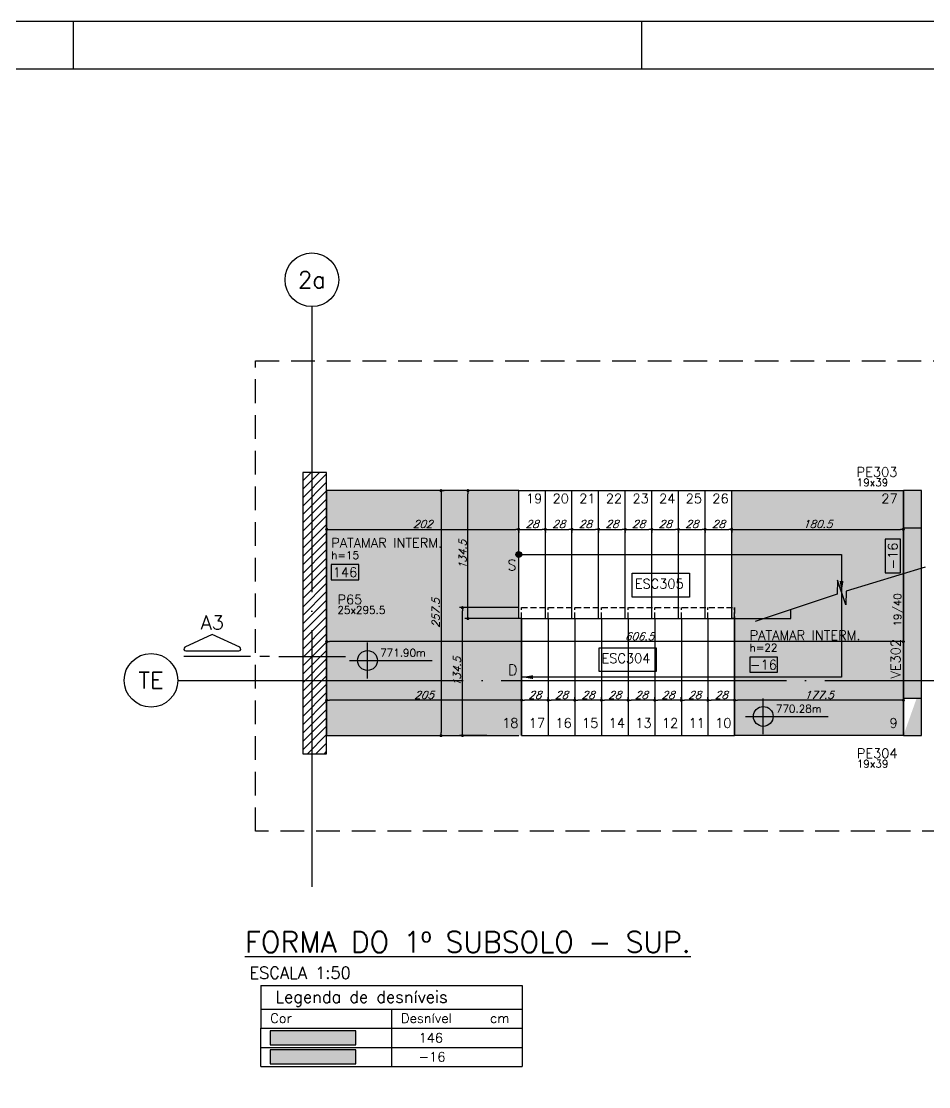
# Model space of a CAD drawing. Header units: millimetres. Extents: x 7530 to 14400, y -7174 to -2969.
# Drawn here: x 9123 to 10077, y -4088 to -2969 of the extents above; entities that cross this region are included whole.
import ezdxf
from ezdxf.enums import TextEntityAlignment as Align

# ---------------------------------------------------------------- set-up
doc = ezdxf.new("R2010")
doc.units = ezdxf.units.MM
doc.header["$LTSCALE"] = 50
doc.header["$PDMODE"] = 3
doc.linetypes.add('DASHED', pattern=[0.75, 0.5, -0.25])
doc.linetypes.add('EIXO', pattern=[6.8, 6, -0.4, 0, -0.4])
for name, color, linetype in [('AR-TEXTO_REGUA 120_1-200', 4, 'Continuous'), ('F-AUX', 2, 'Continuous'), ('F-AUX-RED', 1, 'Continuous'), ('F-CORTE-INDICAÇÃO', 4, 'Continuous'), ('F-COTAS', 106, 'Continuous'), ('F-DESNIVEL-1', 254, 'Continuous'), ('F-EIXO', 12, 'EIXO'), ('F-ESC NUM', 2, 'Continuous'), ('F-ESC-PROJ', 1, 'Continuous'), ('F-ESCADAS', 2, 'Continuous'), ('F-LAJES', 3, 'Continuous'), ('F-LAJES-DIM', 2, 'Continuous'), ('F-LAJES-NOME', 4, 'Continuous'), ('F-LEADER', 1, 'Continuous'), ('F-MARGEM', 1, 'Continuous'), ('F-NÍVEL-PLANTA', 2, 'Continuous'), ('F-PILARES-DIM', 172, 'Continuous'), ('F-PILARES-HACH', 174, 'Continuous'), ('F-PILARES-N', 170, 'Continuous'), ('F-PILARES-NOME', 170, 'Continuous'), ('F-PILARES-S', 170, 'Continuous'), ('F-TABELA-NÍVEIS', 1, 'Continuous'), ('F-TEXTO', 6, 'Continuous'), ('F-TEXTO ESCADA', 2, 'Continuous'), ('F-TEXTO-YELLOW', 2, 'Continuous'), ('F-VIGAS', 3, 'Continuous'), ('F-VIGAS-DIM', 2, 'Continuous'), ('F-VIGAS-NOME', 4, 'Continuous')]:
    doc.layers.add(name, color=color, linetype=linetype)
doc.layers.add('F-DESNIVEL-2', color=7, linetype='Continuous', true_color=0xffd1e8)
doc.styles.add('5385-ARQ-PB-BAS-PLA-TER-TORRE-A-106-TXT$0$R60-75', font='romans.shx', dxfattribs={"height": 0.1125})
doc.styles.add('CP-TEXT-INCL', font='romans.shx', dxfattribs={"oblique": 20})
doc.styles.add('MCP', font='romans.shx')
doc.styles.add('REGUA-120-esc1_200', font='simplex.shx', dxfattribs={"height": 0.6})
doc.styles.add('ROMANS', font='romans.shx')
doc.dimstyles.new('CP-COTAS-50', dxfattribs={"dimscale": 0.64, "dimtxt": 12.5, "dimasz": 5, "dimexe": 5, "dimexo": 5, "dimgap": 2.5, "dimtad": 1, "dimdec": 1, "dimdsep": 46, "dimtxsty": 'CP-TEXT-INCL', "dimblk1": 'DOT', "dimblk2": 'DOT', "dimsah": 1, "dimcen": 9, "dimclrd": 256, "dimclre": 256, "dimclrt": 256, "dimadec": 0, "dimazin": 0, "dimtfac": 1, "dimtdec": 1, "dimtmove": 2, "dimatfit": 3, "dimldrblk": 'DOT', "dimfxl": 5, "dimtolj": 1, "dimarcsym": 0})

# ---------------------------------------------------------------- blocks, each defined once
blk = doc.blocks.new('*U20')
at = {"layer": 'F-EIXO'}
blk.add_line((0, 0), (0, -609.8), dxfattribs=at)
at = {"layer": 'F-EIXO', "color": 2, "linetype": 'Continuous'}
blk.add_circle((0, 28.2), 28.2, dxfattribs=at)
at = {"layer": 'F-TEXTO', "style": 'ROMANS'}
blk.add_attdef('EIXO', text='', height=17.5, rotation=360, dxfattribs=at).set_placement((0, 28.2), align=Align.MIDDLE_CENTER)
blk = doc.blocks.new('*U21')
at = {"layer": 'F-EIXO'}
blk.add_line((0, 0), (1096.5, 0), dxfattribs=at)
at = {"layer": 'F-EIXO', "color": 2, "linetype": 'Continuous'}
blk.add_circle((-28.2, 0), 28.2, dxfattribs=at)
at = {"layer": 'F-TEXTO', "style": 'ROMANS'}
blk.add_attdef('EIXO', text='', height=17.5, dxfattribs=at).set_placement((-28.2, 0), align=Align.MIDDLE_CENTER)
blk = doc.blocks.new('*U7')
at = {"layer": 'F-CORTE-INDICAÇÃO'}
for p, q in [((-100, 0), (-170, 0)), ((-80, 0), (-90, 0)), ((-70, 0), (0, 0))]:
    blk.add_line(p, q, dxfattribs=at)
blk.add_lwpolyline([(-112, 6, 0.802585), (-111.2, 9.8), (-140, 23.3), (-168.8, 9.8, 0.802585), (-168, 6)], format="xyb", close=True, dxfattribs=at)
at = {"layer": 'F-CORTE-INDICAÇÃO', "style": 'ROMANS'}
blk.add_attdef('CORTE', text='', height=15, dxfattribs=at).set_placement((-140, 35.8), align=Align.MIDDLE_CENTER)
at = {"layer": 'F-CORTE-INDICAÇÃO', "color": 2, "style": 'ROMANS'}
blk.add_attdef('FOLHA', text='', height=12, dxfattribs=at).set_placement((-140, -10), align=Align.MIDDLE_CENTER)
blk = doc.blocks.new('_DOT')
at = {"color": 0, "linetype": 'ByBlock'}
blk.add_line((-0.5, 0), (-1, 0), dxfattribs=at)
at = {"color": 0, "linetype": 'ByBlock', "const_width": 0.5}
blk.add_lwpolyline([(-0.25, 0, 1), (0.25, 0, 1)], format="xyb", close=True, dxfattribs=at)
blk = doc.blocks.new('*D69')
at = {"layer": 'DEFPOINTS', "color": 0, "transparency": 16777216}
for p in [(9443.8, -3501.8), (9645.8, -3501.8), (9645.8, -3502.6)]:
    blk.add_point(p, dxfattribs=at)
at = {"layer": 'F-COTAS', "lineweight": -2, "transparency": 16777216}
for p, q in [((9447, -3502.6), (9642.6, -3502.6)), ((9443.8, -3505), (9443.8, -3505.8)), ((9645.8, -3505), (9645.8, -3505.8))]:
    blk.add_line(p, q, dxfattribs=at)
at = {"layer": 'F-COTAS', "lineweight": -2, "transparency": 16777216, "xscale": 3.2, "yscale": 3.2, "zscale": 3.2, "rotation": 180}
blk.add_blockref('_DOT', (9443.8, -3502.6), dxfattribs=at)
at = {"layer": 'F-COTAS', "lineweight": -2, "transparency": 16777216, "xscale": 3.2, "yscale": 3.2, "zscale": 3.2}
blk.add_blockref('_DOT', (9645.8, -3502.6), dxfattribs=at)
at = {"layer": 'F-COTAS', "transparency": 16777216, "insert": (9544.8, -3497), "char_height": 8, "attachment_point": 5, "style": 'CP-TEXT-INCL'}
blk.add_mtext('\\A1;202', dxfattribs=at)
blk = doc.blocks.new('*D70')
at = {"layer": 'DEFPOINTS', "color": 0, "transparency": 16777216}
for p in [(9645.8, -3501.8), (9673.8, -3502.6), (9673.8, -3502.6)]:
    blk.add_point(p, dxfattribs=at)
at = {"layer": 'F-COTAS', "lineweight": -2, "transparency": 16777216}
for p, q in [((9649, -3502.6), (9670.6, -3502.6)), ((9645.8, -3505), (9645.8, -3505.8))]:
    blk.add_line(p, q, dxfattribs=at)
at = {"layer": 'F-COTAS', "lineweight": -2, "transparency": 16777216, "xscale": 3.2, "yscale": 3.2, "zscale": 3.2, "rotation": 180}
blk.add_blockref('_DOT', (9645.8, -3502.6), dxfattribs=at)
at = {"layer": 'F-COTAS', "lineweight": -2, "transparency": 16777216, "xscale": 3.2, "yscale": 3.2, "zscale": 3.2}
blk.add_blockref('_DOT', (9673.8, -3502.6), dxfattribs=at)
at = {"layer": 'F-COTAS', "transparency": 16777216, "insert": (9659.8, -3497), "char_height": 8, "attachment_point": 5, "style": 'CP-TEXT-INCL'}
blk.add_mtext('\\A1;28', dxfattribs=at)
blk = doc.blocks.new('*D71')
at = {"layer": 'DEFPOINTS', "color": 0, "transparency": 16777216}
for p in [(9729.8, -3501.8), (9757.8, -3502.6), (9757.8, -3502.6)]:
    blk.add_point(p, dxfattribs=at)
at = {"layer": 'F-COTAS', "lineweight": -2, "transparency": 16777216}
for p, q in [((9733, -3502.6), (9754.6, -3502.6)), ((9729.8, -3505), (9729.8, -3505.8))]:
    blk.add_line(p, q, dxfattribs=at)
at = {"layer": 'F-COTAS', "lineweight": -2, "transparency": 16777216, "xscale": 3.2, "yscale": 3.2, "zscale": 3.2, "rotation": 180}
blk.add_blockref('_DOT', (9729.8, -3502.6), dxfattribs=at)
at = {"layer": 'F-COTAS', "lineweight": -2, "transparency": 16777216, "xscale": 3.2, "yscale": 3.2, "zscale": 3.2}
blk.add_blockref('_DOT', (9757.8, -3502.6), dxfattribs=at)
at = {"layer": 'F-COTAS', "transparency": 16777216, "insert": (9743.8, -3497), "char_height": 8, "attachment_point": 5, "style": 'CP-TEXT-INCL'}
blk.add_mtext('\\A1;28', dxfattribs=at)
blk = doc.blocks.new('*D72')
at = {"layer": 'DEFPOINTS', "color": 0, "transparency": 16777216}
for p in [(9757.8, -3501.8), (9785.8, -3502.6), (9785.8, -3502.6)]:
    blk.add_point(p, dxfattribs=at)
at = {"layer": 'F-COTAS', "lineweight": -2, "transparency": 16777216}
for p, q in [((9761, -3502.6), (9782.6, -3502.6)), ((9757.8, -3505), (9757.8, -3505.8))]:
    blk.add_line(p, q, dxfattribs=at)
at = {"layer": 'F-COTAS', "lineweight": -2, "transparency": 16777216, "xscale": 3.2, "yscale": 3.2, "zscale": 3.2, "rotation": 180}
blk.add_blockref('_DOT', (9757.8, -3502.6), dxfattribs=at)
at = {"layer": 'F-COTAS', "lineweight": -2, "transparency": 16777216, "xscale": 3.2, "yscale": 3.2, "zscale": 3.2}
blk.add_blockref('_DOT', (9785.8, -3502.6), dxfattribs=at)
at = {"layer": 'F-COTAS', "transparency": 16777216, "insert": (9771.8, -3497), "char_height": 8, "attachment_point": 5, "style": 'CP-TEXT-INCL'}
blk.add_mtext('\\A1;28', dxfattribs=at)
blk = doc.blocks.new('*D73')
at = {"layer": 'DEFPOINTS', "color": 0, "transparency": 16777216}
for p in [(9785.8, -3501.8), (9813.8, -3502.6), (9813.8, -3502.6)]:
    blk.add_point(p, dxfattribs=at)
at = {"layer": 'F-COTAS', "lineweight": -2, "transparency": 16777216}
for p, q in [((9789, -3502.6), (9810.6, -3502.6)), ((9785.8, -3505), (9785.8, -3505.8))]:
    blk.add_line(p, q, dxfattribs=at)
at = {"layer": 'F-COTAS', "lineweight": -2, "transparency": 16777216, "xscale": 3.2, "yscale": 3.2, "zscale": 3.2, "rotation": 180}
blk.add_blockref('_DOT', (9785.8, -3502.6), dxfattribs=at)
at = {"layer": 'F-COTAS', "lineweight": -2, "transparency": 16777216, "xscale": 3.2, "yscale": 3.2, "zscale": 3.2}
blk.add_blockref('_DOT', (9813.8, -3502.6), dxfattribs=at)
at = {"layer": 'F-COTAS', "transparency": 16777216, "insert": (9799.8, -3497), "char_height": 8, "attachment_point": 5, "style": 'CP-TEXT-INCL'}
blk.add_mtext('\\A1;28', dxfattribs=at)
blk = doc.blocks.new('*D74')
at = {"layer": 'DEFPOINTS', "color": 0, "transparency": 16777216}
for p in [(9813.8, -3501.8), (9841.8, -3502.6), (9841.8, -3502.6)]:
    blk.add_point(p, dxfattribs=at)
at = {"layer": 'F-COTAS', "lineweight": -2, "transparency": 16777216}
for p, q in [((9817, -3502.6), (9838.6, -3502.6)), ((9813.8, -3505), (9813.8, -3505.8))]:
    blk.add_line(p, q, dxfattribs=at)
at = {"layer": 'F-COTAS', "lineweight": -2, "transparency": 16777216, "xscale": 3.2, "yscale": 3.2, "zscale": 3.2, "rotation": 180}
blk.add_blockref('_DOT', (9813.8, -3502.6), dxfattribs=at)
at = {"layer": 'F-COTAS', "lineweight": -2, "transparency": 16777216, "xscale": 3.2, "yscale": 3.2, "zscale": 3.2}
blk.add_blockref('_DOT', (9841.8, -3502.6), dxfattribs=at)
at = {"layer": 'F-COTAS', "transparency": 16777216, "insert": (9827.8, -3497), "char_height": 8, "attachment_point": 5, "style": 'CP-TEXT-INCL'}
blk.add_mtext('\\A1;28', dxfattribs=at)
blk = doc.blocks.new('*D67')
at = {"layer": 'DEFPOINTS', "color": 0, "transparency": 16777216}
for p in [(9841.8, -3501.8), (9869.8, -3502.6), (9869.8, -3502.6)]:
    blk.add_point(p, dxfattribs=at)
at = {"layer": 'F-COTAS', "lineweight": -2, "transparency": 16777216}
for p, q in [((9845, -3502.6), (9866.6, -3502.6)), ((9841.8, -3505), (9841.8, -3505.8))]:
    blk.add_line(p, q, dxfattribs=at)
at = {"layer": 'F-COTAS', "lineweight": -2, "transparency": 16777216, "xscale": 3.2, "yscale": 3.2, "zscale": 3.2, "rotation": 180}
blk.add_blockref('_DOT', (9841.8, -3502.6), dxfattribs=at)
at = {"layer": 'F-COTAS', "lineweight": -2, "transparency": 16777216, "xscale": 3.2, "yscale": 3.2, "zscale": 3.2}
blk.add_blockref('_DOT', (9869.8, -3502.6), dxfattribs=at)
at = {"layer": 'F-COTAS', "transparency": 16777216, "insert": (9855.8, -3497), "char_height": 8, "attachment_point": 5, "style": 'CP-TEXT-INCL'}
blk.add_mtext('\\A1;28', dxfattribs=at)
blk = doc.blocks.new('*D68')
at = {"layer": 'DEFPOINTS', "color": 0, "transparency": 16777216}
for p in [(9869.8, -3497.8), (10050.3, -3502.6), (10050.3, -3502.6)]:
    blk.add_point(p, dxfattribs=at)
at = {"layer": 'F-COTAS', "lineweight": -2, "transparency": 16777216}
for p, q in [((9869.8, -3501), (9869.8, -3505.8)), ((9873, -3502.6), (10047.1, -3502.6))]:
    blk.add_line(p, q, dxfattribs=at)
at = {"layer": 'F-COTAS', "lineweight": -2, "transparency": 16777216, "xscale": 3.2, "yscale": 3.2, "zscale": 3.2, "rotation": 180}
blk.add_blockref('_DOT', (9869.8, -3502.6), dxfattribs=at)
at = {"layer": 'F-COTAS', "lineweight": -2, "transparency": 16777216, "xscale": 3.2, "yscale": 3.2, "zscale": 3.2}
blk.add_blockref('_DOT', (10050.3, -3502.6), dxfattribs=at)
at = {"layer": 'F-COTAS', "transparency": 16777216, "insert": (9960.1, -3497), "char_height": 8, "attachment_point": 5, "style": 'CP-TEXT-INCL'}
blk.add_mtext('\\A1;180.5', dxfattribs=at)
blk = doc.blocks.new('*D76')
at = {"layer": 'DEFPOINTS', "color": 0, "transparency": 16777216}
for p in [(9592.4, -3461.9), (9612.7, -3461.9), (9648.8, -3596.4)]:
    blk.add_point(p, dxfattribs=at)
at = {"layer": 'F-COTAS', "lineweight": -2, "transparency": 16777216}
for p, q in [((9609.5, -3461.9), (9589.2, -3461.9)), ((9592.4, -3593.2), (9592.4, -3465.1)), ((9645.6, -3596.4), (9589.2, -3596.4))]:
    blk.add_line(p, q, dxfattribs=at)
at = {"layer": 'F-COTAS', "lineweight": -2, "transparency": 16777216, "xscale": 3.2, "yscale": 3.2, "zscale": 3.2}
for p, rotation in [((9592.4, -3461.9), 90), ((9592.4, -3596.4), 270)]:
    blk.add_blockref('_DOT', p, dxfattribs=dict(at, rotation=rotation))
at = {"layer": 'F-COTAS', "transparency": 16777216, "insert": (9586.8, -3529.1), "char_height": 8, "attachment_point": 5, "rotation": 90, "style": 'CP-TEXT-INCL'}
blk.add_mtext('\\A1;134.5', dxfattribs=at)
blk = doc.blocks.new('*D77')
at = {"layer": 'DEFPOINTS', "color": 0, "transparency": 16777216}
for p in [(9561.9, -3461.9), (9561.9, -3719.4), (9564.1, -3719.4)]:
    blk.add_point(p, dxfattribs=at)
at = {"layer": 'F-COTAS', "lineweight": -2, "transparency": 16777216}
for p, q in [((9564.1, -3465.1), (9564.1, -3716.2)), ((9565.1, -3461.9), (9567.3, -3461.9)), ((9565.1, -3719.4), (9567.3, -3719.4))]:
    blk.add_line(p, q, dxfattribs=at)
at = {"layer": 'F-COTAS', "lineweight": -2, "transparency": 16777216, "xscale": 3.2, "yscale": 3.2, "zscale": 3.2}
for p, rotation in [((9564.1, -3461.9), 90), ((9564.1, -3719.4), 270)]:
    blk.add_blockref('_DOT', p, dxfattribs=dict(at, rotation=rotation))
at = {"layer": 'F-COTAS', "transparency": 16777216, "insert": (9558.5, -3590.6), "char_height": 8, "attachment_point": 5, "rotation": 90, "style": 'CP-TEXT-INCL'}
blk.add_mtext('\\A1;257.5', dxfattribs=at)
blk = doc.blocks.new('*D78')
at = {"layer": 'DEFPOINTS', "color": 0, "transparency": 16777216}
for p in [(9443.8, -3617.9), (9443.8, -3620.6), (10050.3, -3617.9)]:
    blk.add_point(p, dxfattribs=at)
at = {"layer": 'F-COTAS', "lineweight": -2, "transparency": 16777216}
for p, q in [((9443.8, -3621.1), (9443.8, -3623.8)), ((10047.1, -3620.6), (9447, -3620.6)), ((10050.3, -3621.1), (10050.3, -3623.8))]:
    blk.add_line(p, q, dxfattribs=at)
at = {"layer": 'F-COTAS', "lineweight": -2, "transparency": 16777216, "xscale": 3.2, "yscale": 3.2, "zscale": 3.2, "rotation": 180}
blk.add_blockref('_DOT', (9443.8, -3620.6), dxfattribs=at)
at = {"layer": 'F-COTAS', "lineweight": -2, "transparency": 16777216, "xscale": 3.2, "yscale": 3.2, "zscale": 3.2}
blk.add_blockref('_DOT', (10050.3, -3620.6), dxfattribs=at)
at = {"layer": 'F-COTAS', "transparency": 16777216, "insert": (9772.8, -3615), "char_height": 8, "attachment_point": 5, "style": 'CP-TEXT-INCL'}
blk.add_mtext('\\A1;606.5', dxfattribs=at)
blk = doc.blocks.new('*D75')
at = {"layer": 'DEFPOINTS', "color": 0, "transparency": 16777216}
for p in [(9872.8, -3682.2), (9872.8, -3686.3), (10050.3, -3686.3)]:
    blk.add_point(p, dxfattribs=at)
at = {"layer": 'F-COTAS', "lineweight": -2, "transparency": 16777216}
for p, q in [((9872.8, -3683.1), (9872.8, -3679)), ((10047.1, -3682.2), (9876, -3682.2)), ((10050.3, -3683.1), (10050.3, -3679))]:
    blk.add_line(p, q, dxfattribs=at)
at = {"layer": 'F-COTAS', "lineweight": -2, "transparency": 16777216, "xscale": 3.2, "yscale": 3.2, "zscale": 3.2, "rotation": 180}
blk.add_blockref('_DOT', (9872.8, -3682.2), dxfattribs=at)
at = {"layer": 'F-COTAS', "lineweight": -2, "transparency": 16777216, "xscale": 3.2, "yscale": 3.2, "zscale": 3.2}
blk.add_blockref('_DOT', (10050.3, -3682.2), dxfattribs=at)
at = {"layer": 'F-COTAS', "transparency": 16777216, "insert": (9961.6, -3676.6), "char_height": 8, "attachment_point": 5, "style": 'CP-TEXT-INCL'}
blk.add_mtext('\\A1;177.5', dxfattribs=at)
blk = doc.blocks.new('*D79')
at = {"layer": 'DEFPOINTS', "color": 0, "transparency": 16777216}
for p in [(9844.8, -3682.2), (9844.8, -3686.3), (9872.8, -3686.3)]:
    blk.add_point(p, dxfattribs=at)
at = {"layer": 'F-COTAS', "lineweight": -2, "transparency": 16777216}
for p, q in [((9844.8, -3683.1), (9844.8, -3679)), ((9869.6, -3682.2), (9848, -3682.2)), ((9872.8, -3683.1), (9872.8, -3679))]:
    blk.add_line(p, q, dxfattribs=at)
at = {"layer": 'F-COTAS', "lineweight": -2, "transparency": 16777216, "xscale": 3.2, "yscale": 3.2, "zscale": 3.2, "rotation": 180}
blk.add_blockref('_DOT', (9844.8, -3682.2), dxfattribs=at)
at = {"layer": 'F-COTAS', "lineweight": -2, "transparency": 16777216, "xscale": 3.2, "yscale": 3.2, "zscale": 3.2}
blk.add_blockref('_DOT', (9872.8, -3682.2), dxfattribs=at)
at = {"layer": 'F-COTAS', "transparency": 16777216, "insert": (9858.8, -3676.6), "char_height": 8, "attachment_point": 5, "style": 'CP-TEXT-INCL'}
blk.add_mtext('\\A1;28', dxfattribs=at)
blk = doc.blocks.new('*D80')
at = {"layer": 'DEFPOINTS', "color": 0, "transparency": 16777216}
for p in [(9816.8, -3682.2), (9816.8, -3686.3), (9844.8, -3686.3)]:
    blk.add_point(p, dxfattribs=at)
at = {"layer": 'F-COTAS', "lineweight": -2, "transparency": 16777216}
for p, q in [((9816.8, -3683.1), (9816.8, -3679)), ((9841.6, -3682.2), (9820, -3682.2)), ((9844.8, -3683.1), (9844.8, -3679))]:
    blk.add_line(p, q, dxfattribs=at)
at = {"layer": 'F-COTAS', "lineweight": -2, "transparency": 16777216, "xscale": 3.2, "yscale": 3.2, "zscale": 3.2, "rotation": 180}
blk.add_blockref('_DOT', (9816.8, -3682.2), dxfattribs=at)
at = {"layer": 'F-COTAS', "lineweight": -2, "transparency": 16777216, "xscale": 3.2, "yscale": 3.2, "zscale": 3.2}
blk.add_blockref('_DOT', (9844.8, -3682.2), dxfattribs=at)
at = {"layer": 'F-COTAS', "transparency": 16777216, "insert": (9830.8, -3676.6), "char_height": 8, "attachment_point": 5, "style": 'CP-TEXT-INCL'}
blk.add_mtext('\\A1;28', dxfattribs=at)
blk = doc.blocks.new('*D81')
at = {"layer": 'DEFPOINTS', "color": 0, "transparency": 16777216}
for p in [(9788.8, -3682.2), (9788.8, -3686.3), (9816.8, -3686.3)]:
    blk.add_point(p, dxfattribs=at)
at = {"layer": 'F-COTAS', "lineweight": -2, "transparency": 16777216}
for p, q in [((9788.8, -3683.1), (9788.8, -3679)), ((9813.6, -3682.2), (9792, -3682.2)), ((9816.8, -3683.1), (9816.8, -3679))]:
    blk.add_line(p, q, dxfattribs=at)
at = {"layer": 'F-COTAS', "lineweight": -2, "transparency": 16777216, "xscale": 3.2, "yscale": 3.2, "zscale": 3.2, "rotation": 180}
blk.add_blockref('_DOT', (9788.8, -3682.2), dxfattribs=at)
at = {"layer": 'F-COTAS', "lineweight": -2, "transparency": 16777216, "xscale": 3.2, "yscale": 3.2, "zscale": 3.2}
blk.add_blockref('_DOT', (9816.8, -3682.2), dxfattribs=at)
at = {"layer": 'F-COTAS', "transparency": 16777216, "insert": (9802.8, -3676.6), "char_height": 8, "attachment_point": 5, "style": 'CP-TEXT-INCL'}
blk.add_mtext('\\A1;28', dxfattribs=at)
blk = doc.blocks.new('*D82')
at = {"layer": 'DEFPOINTS', "color": 0, "transparency": 16777216}
for p in [(9760.8, -3682.2), (9760.8, -3686.3), (9788.8, -3686.3)]:
    blk.add_point(p, dxfattribs=at)
at = {"layer": 'F-COTAS', "lineweight": -2, "transparency": 16777216}
for p, q in [((9760.8, -3683.1), (9760.8, -3679)), ((9785.6, -3682.2), (9764, -3682.2)), ((9788.8, -3683.1), (9788.8, -3679))]:
    blk.add_line(p, q, dxfattribs=at)
at = {"layer": 'F-COTAS', "lineweight": -2, "transparency": 16777216, "xscale": 3.2, "yscale": 3.2, "zscale": 3.2, "rotation": 180}
blk.add_blockref('_DOT', (9760.8, -3682.2), dxfattribs=at)
at = {"layer": 'F-COTAS', "lineweight": -2, "transparency": 16777216, "xscale": 3.2, "yscale": 3.2, "zscale": 3.2}
blk.add_blockref('_DOT', (9788.8, -3682.2), dxfattribs=at)
at = {"layer": 'F-COTAS', "transparency": 16777216, "insert": (9774.8, -3676.6), "char_height": 8, "attachment_point": 5, "style": 'CP-TEXT-INCL'}
blk.add_mtext('\\A1;28', dxfattribs=at)
blk = doc.blocks.new('*D83')
at = {"layer": 'DEFPOINTS', "color": 0, "transparency": 16777216}
for p in [(9732.8, -3682.2), (9732.8, -3686.3), (9760.8, -3686.3)]:
    blk.add_point(p, dxfattribs=at)
at = {"layer": 'F-COTAS', "lineweight": -2, "transparency": 16777216}
for p, q in [((9732.8, -3683.1), (9732.8, -3679)), ((9757.6, -3682.2), (9736, -3682.2)), ((9760.8, -3683.1), (9760.8, -3679))]:
    blk.add_line(p, q, dxfattribs=at)
at = {"layer": 'F-COTAS', "lineweight": -2, "transparency": 16777216, "xscale": 3.2, "yscale": 3.2, "zscale": 3.2, "rotation": 180}
blk.add_blockref('_DOT', (9732.8, -3682.2), dxfattribs=at)
at = {"layer": 'F-COTAS', "lineweight": -2, "transparency": 16777216, "xscale": 3.2, "yscale": 3.2, "zscale": 3.2}
blk.add_blockref('_DOT', (9760.8, -3682.2), dxfattribs=at)
at = {"layer": 'F-COTAS', "transparency": 16777216, "insert": (9746.8, -3676.6), "char_height": 8, "attachment_point": 5, "style": 'CP-TEXT-INCL'}
blk.add_mtext('\\A1;28', dxfattribs=at)
blk = doc.blocks.new('*D84')
at = {"layer": 'DEFPOINTS', "color": 0, "transparency": 16777216}
for p in [(9704.8, -3682.2), (9704.8, -3686.3), (9732.8, -3686.3)]:
    blk.add_point(p, dxfattribs=at)
at = {"layer": 'F-COTAS', "lineweight": -2, "transparency": 16777216}
for p, q in [((9704.8, -3683.1), (9704.8, -3679)), ((9729.6, -3682.2), (9708, -3682.2)), ((9732.8, -3683.1), (9732.8, -3679))]:
    blk.add_line(p, q, dxfattribs=at)
at = {"layer": 'F-COTAS', "lineweight": -2, "transparency": 16777216, "xscale": 3.2, "yscale": 3.2, "zscale": 3.2, "rotation": 180}
blk.add_blockref('_DOT', (9704.8, -3682.2), dxfattribs=at)
at = {"layer": 'F-COTAS', "lineweight": -2, "transparency": 16777216, "xscale": 3.2, "yscale": 3.2, "zscale": 3.2}
blk.add_blockref('_DOT', (9732.8, -3682.2), dxfattribs=at)
at = {"layer": 'F-COTAS', "transparency": 16777216, "insert": (9718.8, -3676.6), "char_height": 8, "attachment_point": 5, "style": 'CP-TEXT-INCL'}
blk.add_mtext('\\A1;28', dxfattribs=at)
blk = doc.blocks.new('*D85')
at = {"layer": 'DEFPOINTS', "color": 0, "transparency": 16777216}
for p in [(9676.8, -3682.2), (9676.8, -3686.3), (9704.8, -3686.3)]:
    blk.add_point(p, dxfattribs=at)
at = {"layer": 'F-COTAS', "lineweight": -2, "transparency": 16777216}
for p, q in [((9676.8, -3683.1), (9676.8, -3679)), ((9701.6, -3682.2), (9680, -3682.2)), ((9704.8, -3683.1), (9704.8, -3679))]:
    blk.add_line(p, q, dxfattribs=at)
at = {"layer": 'F-COTAS', "lineweight": -2, "transparency": 16777216, "xscale": 3.2, "yscale": 3.2, "zscale": 3.2, "rotation": 180}
blk.add_blockref('_DOT', (9676.8, -3682.2), dxfattribs=at)
at = {"layer": 'F-COTAS', "lineweight": -2, "transparency": 16777216, "xscale": 3.2, "yscale": 3.2, "zscale": 3.2}
blk.add_blockref('_DOT', (9704.8, -3682.2), dxfattribs=at)
at = {"layer": 'F-COTAS', "transparency": 16777216, "insert": (9690.8, -3676.6), "char_height": 8, "attachment_point": 5, "style": 'CP-TEXT-INCL'}
blk.add_mtext('\\A1;28', dxfattribs=at)
blk = doc.blocks.new('*D66')
at = {"layer": 'DEFPOINTS', "color": 0, "transparency": 16777216}
for p in [(9443.8, -3682.2), (9443.8, -3686.3), (9648.8, -3686.3)]:
    blk.add_point(p, dxfattribs=at)
at = {"layer": 'F-COTAS', "lineweight": -2, "transparency": 16777216}
for p, q in [((9443.8, -3683.1), (9443.8, -3679)), ((9645.6, -3682.2), (9447, -3682.2)), ((9648.8, -3683.1), (9648.8, -3679))]:
    blk.add_line(p, q, dxfattribs=at)
at = {"layer": 'F-COTAS', "lineweight": -2, "transparency": 16777216, "xscale": 3.2, "yscale": 3.2, "zscale": 3.2, "rotation": 180}
blk.add_blockref('_DOT', (9443.8, -3682.2), dxfattribs=at)
at = {"layer": 'F-COTAS', "lineweight": -2, "transparency": 16777216, "xscale": 3.2, "yscale": 3.2, "zscale": 3.2}
blk.add_blockref('_DOT', (9648.8, -3682.2), dxfattribs=at)
at = {"layer": 'F-COTAS', "transparency": 16777216, "insert": (9546.3, -3676.6), "char_height": 8, "attachment_point": 5, "style": 'CP-TEXT-INCL'}
blk.add_mtext('\\A1;205', dxfattribs=at)
blk = doc.blocks.new('*D86')
at = {"layer": 'DEFPOINTS', "color": 0, "transparency": 16777216}
for p in [(9586.6, -3584.9), (9648.8, -3584.9), (9615.5, -3719.4)]:
    blk.add_point(p, dxfattribs=at)
at = {"layer": 'F-COTAS', "lineweight": -2, "transparency": 16777216}
for p, q in [((9645.6, -3584.9), (9583.4, -3584.9)), ((9586.6, -3716.2), (9586.6, -3588.1)), ((9612.3, -3719.4), (9583.4, -3719.4))]:
    blk.add_line(p, q, dxfattribs=at)
at = {"layer": 'F-COTAS', "lineweight": -2, "transparency": 16777216, "xscale": 3.2, "yscale": 3.2, "zscale": 3.2}
for p, rotation in [((9586.6, -3584.9), 90), ((9586.6, -3719.4), 270)]:
    blk.add_blockref('_DOT', p, dxfattribs=dict(at, rotation=rotation))
at = {"layer": 'F-COTAS', "transparency": 16777216, "insert": (9581, -3652.1), "char_height": 8, "attachment_point": 5, "rotation": 90, "style": 'CP-TEXT-INCL'}
blk.add_mtext('\\A1;134.5', dxfattribs=at)
blk = doc.blocks.new('*D87')
at = {"layer": 'DEFPOINTS', "color": 0, "transparency": 16777216}
for p in [(9648.8, -3682.2), (9648.8, -3686.3), (9676.8, -3686.3)]:
    blk.add_point(p, dxfattribs=at)
at = {"layer": 'F-COTAS', "lineweight": -2, "transparency": 16777216}
for p, q in [((9648.8, -3683.1), (9648.8, -3679)), ((9673.6, -3682.2), (9652, -3682.2)), ((9676.8, -3683.1), (9676.8, -3679))]:
    blk.add_line(p, q, dxfattribs=at)
at = {"layer": 'F-COTAS', "lineweight": -2, "transparency": 16777216, "xscale": 3.2, "yscale": 3.2, "zscale": 3.2, "rotation": 180}
blk.add_blockref('_DOT', (9648.8, -3682.2), dxfattribs=at)
at = {"layer": 'F-COTAS', "lineweight": -2, "transparency": 16777216, "xscale": 3.2, "yscale": 3.2, "zscale": 3.2}
blk.add_blockref('_DOT', (9676.8, -3682.2), dxfattribs=at)
at = {"layer": 'F-COTAS', "transparency": 16777216, "insert": (9662.8, -3676.6), "char_height": 8, "attachment_point": 5, "style": 'CP-TEXT-INCL'}
blk.add_mtext('\\A1;28', dxfattribs=at)
blk = doc.blocks.new('*D88')
at = {"layer": 'DEFPOINTS', "color": 0, "transparency": 16777216}
for p in [(9701.8, -3501.8), (9729.8, -3502.6), (9729.8, -3502.6)]:
    blk.add_point(p, dxfattribs=at)
at = {"layer": 'F-COTAS', "lineweight": -2, "transparency": 16777216}
for p, q in [((9705, -3502.6), (9726.6, -3502.6)), ((9701.8, -3505), (9701.8, -3505.8))]:
    blk.add_line(p, q, dxfattribs=at)
at = {"layer": 'F-COTAS', "lineweight": -2, "transparency": 16777216, "xscale": 3.2, "yscale": 3.2, "zscale": 3.2, "rotation": 180}
blk.add_blockref('_DOT', (9701.8, -3502.6), dxfattribs=at)
at = {"layer": 'F-COTAS', "lineweight": -2, "transparency": 16777216, "xscale": 3.2, "yscale": 3.2, "zscale": 3.2}
blk.add_blockref('_DOT', (9729.8, -3502.6), dxfattribs=at)
at = {"layer": 'F-COTAS', "transparency": 16777216, "insert": (9715.8, -3497), "char_height": 8, "attachment_point": 5, "style": 'CP-TEXT-INCL'}
blk.add_mtext('\\A1;28', dxfattribs=at)
blk = doc.blocks.new('*D89')
at = {"layer": 'DEFPOINTS', "color": 0, "transparency": 16777216}
for p in [(9673.8, -3501.8), (9701.8, -3502.6), (9701.8, -3502.6)]:
    blk.add_point(p, dxfattribs=at)
at = {"layer": 'F-COTAS', "lineweight": -2, "transparency": 16777216}
for p, q in [((9677, -3502.6), (9698.6, -3502.6)), ((9673.8, -3505), (9673.8, -3505.8))]:
    blk.add_line(p, q, dxfattribs=at)
at = {"layer": 'F-COTAS', "lineweight": -2, "transparency": 16777216, "xscale": 3.2, "yscale": 3.2, "zscale": 3.2, "rotation": 180}
blk.add_blockref('_DOT', (9673.8, -3502.6), dxfattribs=at)
at = {"layer": 'F-COTAS', "lineweight": -2, "transparency": 16777216, "xscale": 3.2, "yscale": 3.2, "zscale": 3.2}
blk.add_blockref('_DOT', (9701.8, -3502.6), dxfattribs=at)
at = {"layer": 'F-COTAS', "transparency": 16777216, "insert": (9687.8, -3497), "char_height": 8, "attachment_point": 5, "style": 'CP-TEXT-INCL'}
blk.add_mtext('\\A1;28', dxfattribs=at)
blk = doc.blocks.new('A0-1L')
at = {"layer": 'F-MARGEM', "color": 2}
for p, q in [((0, 84.1), (137.4, 84.1)), ((32.95, 83.1), (32.95, 84.1)), ((32.95, 83.1), (32.95, 84.1)), ((44.9, 84.1), (44.9, 83.1)), ((44.9, 84.1), (44.9, 83.1))]:
    blk.add_line(p, q, dxfattribs=at)
blk.add_lwpolyline([(0, 84.1), (137.4, 84.1), (137.4, 0), (0, 0)], close=True, dxfattribs=at)
at = {"layer": 'F-MARGEM', "color": 7}
blk.add_lwpolyline([(2.5, 83.1), (136.4, 83.1), (136.4, 1), (2.5, 1)], close=True, dxfattribs=at)
blk = doc.blocks.new('*U157')
at = {"layer": 'F-VIGAS-DIM', "color": 1}
blk.add_lwpolyline([(0, 0), (35.2, 0), (35.2, 16), (0, 16)], close=True, dxfattribs=at)
at = {"layer": 'F-VIGAS-DIM', "style": 'MCP'}
blk.add_attdef('DIM', text='', height=10, dxfattribs=at).set_placement((17.6, 8), align=Align.MIDDLE_CENTER)
blk = doc.blocks.new('*U158')
at = {"layer": 'F-LAJES-DIM', "color": 1}
blk.add_lwpolyline([(0, 0), (29.1, 0), (29.1, 16), (0, 16)], close=True, dxfattribs=at)
at = {"layer": 'F-LAJES-DIM', "style": 'MCP'}
blk.add_attdef('DIM', text='', height=10, dxfattribs=at).set_placement((14.5, 8), align=Align.MIDDLE_CENTER)
blk = doc.blocks.new('Nível - Planta')
at = {"layer": 'F-NÍVEL-PLANTA'}
h = blk.add_hatch(color=71, dxfattribs=at)
h.paths.add_polyline_path([(0, 0), (0, 0.26, 0.414214), (-0.26, 0)])
h.paths.add_polyline_path([(0.26, 0), (0, 0), (0, -0.26, 0.414214)])
for p, q in [((0, -0.469), (0, 0.469)), ((-0.469, 0), (1.704, 0))]:
    blk.add_line(p, q, dxfattribs=at)
blk.add_circle((0, 0), 0.26, dxfattribs=at)
at = {"layer": 'F-TEXTO', "color": 3, "style": 'MCP'}
blk.add_attdef('NÍVEL', (0.333, 0.102), '', height=0.2, dxfattribs=at)

msp = doc.modelspace()

# ---------------------------------------------------------------- hatches: boundary and pattern name
at = {"layer": 'F-AUX'}
h = msp.add_hatch(color=1, dxfattribs=at)
edge = h.paths.add_edge_path()
edge.add_arc((9645.822, -3529.147), 3, 0, 360)
at = {"layer": 'F-DESNIVEL-1'}
h = msp.add_hatch(color=256, dxfattribs=at)
h.dxf.hatch_style = 1
h.paths.add_polyline_path([(9648.822, -3719.397), (9648.822, -3596.397), (9645.822, -3596.397), (9645.822, -3461.897), (9443.822, -3461.897), (9443.822, -3719.397)])
at = {"layer": 'F-DESNIVEL-2'}
h = msp.add_hatch(color=256, dxfattribs=at)
h.dxf.hatch_style = 1
h.paths.add_polyline_path([(10050.322, -3719.397), (10050.322, -3461.897), (9869.822, -3461.897), (9869.822, -3596.397), (9872.822, -3596.397), (9872.822, -3719.397)])
h = msp.add_hatch(color=256, dxfattribs=at)
h.dxf.hatch_style = 1
h.paths.add_polyline_path([(10069.322, -3500.897), (10050.322, -3500.897), (10050.322, -3672.897), (10050.322, -3680.397), (10069.322, -3680.397), (10069.322, -3679.897), (10069.322, -3665.897)])
h.paths.add_polyline_path([(10069.322, -3461.897), (10050.322, -3461.897), (10050.322, -3500.897), (10069.322, -3500.897)])
h = msp.add_hatch(color=256, dxfattribs=at)
h.dxf.hatch_style = 1
h.paths.add_polyline_path([(10050.322, -3719.397), (10069.322, -3719.397), (10069.322, -3680.397), (10050.322, -3680.397)])
edge = h.paths.add_edge_path()
edge.add_line((10050.322, -3672.897), (10050.322, -3719.397))
edge.add_line((10069.322, -3665.897), (10069.322, -3500.897))
edge.add_line((10050.322, -3500.897), (10050.322, -3672.897))
at = {"layer": 'F-PILARES-HACH', "linetype": 'Continuous'}
h = msp.add_hatch(dxfattribs=at)
h.set_pattern_fill('ANSI31', color=256, scale=50, style=0)
h.set_pattern_definition([(45, (11368.322, 6134.6034), (-4.4194174, 4.4194174), [])])
h.paths.add_polyline_path([(9418.822, -3738.397), (9443.822, -3738.397), (9443.822, -3442.897), (9418.822, -3442.897)], flags=16)

# ---------------------------------------------------------------- linework, layer by layer
at = {"layer": 'F-AUX', "color": 1}
msp.add_circle((9645.822, -3529.147), 3, dxfattribs=at)
at = {"layer": 'F-AUX-RED', "color": 1, "linetype": 'DASHED'}
msp.add_lwpolyline([(9369.028, -3325.639), (10282.649, -3325.639), (10282.649, -3819.927), (9369.028, -3819.927)], close=True, dxfattribs=at)
at = {"layer": 'F-AUX-RED'}
msp.add_lwpolyline([(9645.822, -3529.147), (9985.33, -3529.147), (9985.33, -3657.897), (9648.822, -3657.897)], dxfattribs=at)
for points in [[(9987.33, -3556.999), (9985.33, -3568.999), (9983.33, -3556.999)], [(9660.822, -3659.897), (9648.822, -3657.897), (9660.822, -3655.897)]]:
    msp.add_solid(points, dxfattribs=at)
at = {"layer": 'F-DESNIVEL-1'}
for points in [[(9384.527, -4044.535), (9474.527, -4044.535), (9474.527, -4029.535)], [(9384.527, -4044.535), (9474.527, -4029.535), (9384.527, -4029.535)], [(9384.527, -4044.535), (9384.527, -4029.535), (9384.527, -4044.535)]]:
    msp.add_solid(points, dxfattribs=at)
at = {"layer": 'F-DESNIVEL-2'}
for points in [[(9384.527, -4064.535), (9474.527, -4064.535), (9474.527, -4049.535)], [(9384.527, -4064.535), (9474.527, -4049.535), (9384.527, -4049.535)], [(9384.527, -4064.535), (9384.527, -4049.535), (9384.527, -4064.535)]]:
    msp.add_solid(points, dxfattribs=at)
at = {"layer": 'F-ESC-PROJ', "linetype": 'DASHED', "ltscale": 0.25}
for points in [[(9648.822, -3596.397), (9648.822, -3584.897), (9872.822, -3584.897), (9872.822, -3596.397)], [(9676.822, -3596.397), (9676.822, -3584.897)], [(9704.822, -3596.397), (9704.822, -3584.897)], [(9732.822, -3596.397), (9732.822, -3584.897)], [(9760.822, -3596.397), (9760.822, -3584.897)], [(9788.822, -3596.397), (9788.822, -3584.897)], [(9816.822, -3596.397), (9816.822, -3584.897)], [(9844.822, -3596.397), (9844.822, -3584.897)], [(9872.822, -3596.397), (9872.822, -3584.897)]]:
    msp.add_lwpolyline(points, dxfattribs=at)
at = {"layer": 'F-ESCADAS', "linetype": 'Continuous'}
for points in [[(9645.822, -3596.397), (9645.822, -3461.897)], [(9645.822, -3461.897), (9869.822, -3461.897)], [(9673.822, -3596.397), (9673.822, -3461.897)], [(9701.822, -3596.397), (9701.822, -3461.897)], [(9729.822, -3596.397), (9729.822, -3461.897)], [(9757.822, -3596.397), (9757.822, -3461.897)], [(9785.822, -3596.397), (9785.822, -3461.897)], [(9813.822, -3596.397), (9813.822, -3461.897)], [(9841.822, -3596.397), (9841.822, -3461.897)], [(9869.822, -3596.397), (9869.822, -3461.897)], [(9903.191, -3596.397), (9931.822, -3596.397), (9931.822, -3586.846)], [(9648.822, -3596.397), (9648.822, -3719.397)], [(9676.822, -3596.397), (9676.822, -3719.397)], [(9704.822, -3596.397), (9704.822, -3719.397)], [(9732.822, -3596.397), (9732.822, -3719.397)], [(9760.822, -3596.397), (9760.822, -3719.397)], [(9788.822, -3596.397), (9788.822, -3719.397)], [(9816.822, -3596.397), (9816.822, -3719.397)], [(9844.822, -3596.397), (9844.822, -3719.397)], [(9872.822, -3596.397), (9872.822, -3719.397)], [(9648.822, -3719.397), (9872.822, -3719.397)]]:
    msp.add_lwpolyline(points, dxfattribs=at)
at = {"layer": 'F-ESCADAS'}
msp.add_lwpolyline([(9648.822, -3596.397), (9903.191, -3596.397)], dxfattribs=at)
at = {"layer": 'F-LAJES'}
for points in [[(9648.822, -3719.397), (9648.822, -3596.397), (9645.822, -3596.397), (9645.822, -3461.897), (9443.822, -3461.897), (9443.822, -3719.397), (9645.822, -3719.397)], [(10050.322, -3719.397), (9872.822, -3719.397), (9872.822, -3596.397), (9869.822, -3596.397), (9869.822, -3461.897), (10050.322, -3461.897)], [(10050.322, -3719.397), (10050.322, -3461.897)]]:
    msp.add_lwpolyline(points, dxfattribs=at)
at = {"layer": 'F-LEADER'}
msp.add_lwpolyline([(10073.238, -3542.367), (9990.073, -3567.417), (9989.677, -3582.03), (9980.984, -3555.967), (9980.587, -3570.581), (9894.434, -3599.317)], dxfattribs=at)
at = {"layer": 'F-PILARES-N'}
for points in [[(10050.322, -3500.897), (10069.322, -3500.897), (10069.322, -3461.897), (10050.322, -3461.897), (10050.322, -3500.897)], [(10050.322, -3719.397), (10069.322, -3719.397), (10069.322, -3680.397), (10050.322, -3680.397), (10050.322, -3719.397)]]:
    msp.add_lwpolyline(points, dxfattribs=at)
at = {"layer": 'F-PILARES-S', "linetype": 'Continuous'}
msp.add_lwpolyline([(9418.822, -3738.397), (9443.822, -3738.397), (9443.822, -3442.897), (9418.822, -3442.897), (9418.822, -3738.397)], dxfattribs=at)
at = {"layer": 'F-TABELA-NÍVEIS'}
for p, q in [((9374.527, -3982.035), (9374.527, -4027.035)), ((9374.527, -3982.035), (9649.527, -3982.035)), ((9649.527, -3982.035), (9649.527, -4007.035)), ((9374.527, -4007.035), (9649.527, -4007.035)), ((9512.027, -4007.035), (9512.027, -4027.035)), ((9649.527, -4007.035), (9649.527, -4027.035)), ((9374.527, -4027.035), (9649.527, -4027.035)), ((9374.527, -4047.035), (9374.527, -4027.035)), ((9374.527, -4027.035), (9649.527, -4027.035)), ((9474.527, -4029.535), (9384.527, -4029.535)), ((9384.527, -4029.535), (9384.527, -4044.535)), ((9474.527, -4044.535), (9474.527, -4029.535)), ((9512.027, -4027.035), (9512.027, -4047.035)), ((9649.527, -4027.035), (9649.527, -4047.035)), ((9374.527, -4047.035), (9649.527, -4047.035)), ((9374.527, -4067.035), (9374.527, -4047.035)), ((9384.527, -4044.535), (9474.527, -4044.535)), ((9474.527, -4049.535), (9384.527, -4049.535)), ((9384.527, -4049.535), (9384.527, -4064.535)), ((9474.527, -4064.535), (9474.527, -4049.535)), ((9512.027, -4047.035), (9512.027, -4067.035)), ((9649.527, -4047.035), (9649.527, -4067.035)), ((9384.527, -4064.535), (9474.527, -4064.535)), ((9374.527, -4067.035), (9649.527, -4067.035))]:
    msp.add_line(p, q, dxfattribs=at)
at = {"layer": 'F-TEXTO ESCADA', "color": 1}
for points in [[(9765.249, -3573.727), (9765.249, -3548.727), (9825.249, -3548.727), (9825.249, -3573.727), (9765.249, -3573.727)], [(9730.249, -3652.085), (9730.249, -3627.085), (9790.249, -3627.085), (9790.249, -3652.085), (9730.249, -3652.085)]]:
    msp.add_lwpolyline(points, dxfattribs=at)
at = {"layer": 'F-VIGAS'}
for points in [[(10050.322, -3461.897), (10050.322, -3491.397)], [(10069.322, -3481.897), (10069.322, -3461.897)], [(10069.322, -3500.897), (10069.322, -3481.897)], [(10050.322, -3500.897), (10050.322, -3672.897)], [(10069.322, -3665.897), (10069.322, -3500.897)], [(10069.322, -3679.897), (10069.322, -3665.897)], [(10050.322, -3672.897), (10050.322, -3719.397)], [(10069.322, -3719.397), (10069.322, -3679.897)]]:
    msp.add_lwpolyline(points, dxfattribs=at)

# ---------------------------------------------------------------- block references
at = {"layer": 'F-CORTE-INDICAÇÃO', "linetype": 'Continuous'}
ref = msp.add_blockref('*U7', (9463.602, -3636.297), dxfattribs=at)
ref.add_attrib('CORTE', 'A3', dxfattribs={"height": 15, "style": 'ROMANS'}).set_placement((9323.602, -3600.533), align=Align.MIDDLE_CENTER)
at = {"layer": 'F-EIXO', "linetype": 'Continuous'}
for name, p, values in [('*U20', (9428.322, -3268.492), {'EIXO': '2a'}), ('*U21', (9287.353, -3661.297), {'EIXO': 'TE'})]:
    msp.add_blockref(name, p, dxfattribs=at).add_auto_attribs(values)
at = {"layer": 'F-LAJES-DIM', "linetype": 'Continuous'}
for p, values in [((9448.695, -3555.722), {'DIM': '146'}), ((9888.685, -3652.862), {'DIM': '-16'})]:
    msp.add_blockref('*U158', p, dxfattribs=at).add_auto_attribs(values)
at = {"layer": 'F-MARGEM', "xscale": 50, "yscale": 50, "zscale": 50}
msp.add_blockref('A0-1L', (7530, -7173.635), dxfattribs=at)
at = {"layer": 'F-NÍVEL-PLANTA', "linetype": 'Continuous', "xscale": 40, "yscale": 40, "zscale": 40}
for p, values in [((9486.778, -3640.436), {'NÍVEL': '771.90m'}), ((9902.978, -3699.242), {'NÍVEL': '770.28m'})]:
    msp.add_blockref('Nível - Planta', p, dxfattribs=at).add_auto_attribs(values)
at = {"layer": 'F-VIGAS-DIM', "linetype": 'Continuous', "rotation": 90}
msp.add_blockref('*U157', (10047.198, -3548.294), dxfattribs=at).add_auto_attribs({'DIM': '-16'})

# ---------------------------------------------------------------- texts
at = {"layer": 'AR-TEXTO_REGUA 120_1-200', "color": 2, "style": 'REGUA-120-esc1_200'}
msp.add_text('ESCALA 1:50', height=12.5, dxfattribs=at).set_placement((9362.574, -3974.877))
msp.add_text('ESCALA 1:50', height=12.5, dxfattribs=at).set_placement((9362.574, -3974.877))
at = {"layer": 'F-ESC NUM', "char_height": 10, "width": 122.75925, "attachment_point": 9, "style": '5385-ARQ-PB-BAS-PLA-TER-TORRE-A-106-TXT$0$R60-75'}
for s, insert in [('19', (9670.563, -3475.221)), ('20', (9698.563, -3475.221)), ('21', (9726.563, -3475.221)), ('22', (9754.563, -3475.221)), ('23', (9782.563, -3475.221)), ('24', (9810.563, -3475.221)), ('25', (9838.563, -3475.221)), ('26', (9866.563, -3475.221)), ('27', (10044.274, -3475.221)), ('18', (9645.563, -3711.11)), ('17', (9673.563, -3711.11)), ('16', (9701.563, -3711.11)), ('15', (9729.563, -3711.11)), ('14', (9757.563, -3711.11)), ('13', (9785.563, -3711.11)), ('12', (9813.563, -3711.11)), ('11', (9841.563, -3711.11)), ('10', (9869.563, -3711.11)), ('9', (10044.274, -3711.11))]:
    msp.add_mtext(s, dxfattribs=dict(at, insert=insert))
at = {"layer": 'F-LAJES-DIM', "linetype": 'Continuous', "style": 'MCP'}
for s, p in [('h=15', (9448.695, -3533.793)), ('h=22', (9888.685, -3630.933))]:
    msp.add_text(s, height=8, dxfattribs=at).set_placement(p)
at = {"layer": 'F-LAJES-NOME', "linetype": 'Continuous', "style": 'MCP'}
for p in [(9448.695, -3521.793), (9888.685, -3618.933)]:
    msp.add_text('PATAMAR INTERM.', height=10, dxfattribs=at).set_placement(p)
at = {"layer": 'F-PILARES-DIM', "linetype": 'Continuous'}
for s, style, p in [('19x39', 'ROMANS', (10001.164, -3457.313)), ('25x295.5', 'MCP', (9455.145, -3591.408)), ('19x39', 'ROMANS', (10001.34, -3752.994))]:
    msp.add_text(s, height=8, dxfattribs=dict(at, style=style)).set_placement(p)
at = {"layer": 'F-PILARES-NOME', "linetype": 'Continuous'}
for s, style, p in [('PE303', 'ROMANS', (10001.164, -3447.313)), ('P65', 'MCP', (9455.145, -3581.408)), ('PE304', 'ROMANS', (10001.34, -3742.994))]:
    msp.add_text(s, height=10, dxfattribs=dict(at, style=style)).set_placement(p)
at = {"layer": 'F-TABELA-NÍVEIS', "color": 3, "style": 'MCP'}
msp.add_text('Legenda de desníveis', height=12.5, dxfattribs=at).set_placement((9390.002, -4000.238))
at = {"layer": 'F-TABELA-NÍVEIS', "color": 2, "style": 'MCP'}
for s, p in [('Cor', (9384.527, -4021.41)), ('Desnível', (9522.027, -4021.41)), ('cm', (9615.563, -4021.41)), ('146', (9540.486, -4042.035)), ('-16', (9540.486, -4062.035))]:
    msp.add_text(s, height=10, dxfattribs=at).set_placement(p)
at = {"layer": 'F-TEXTO', "style": 'ROMANS'}
msp.add_text('%%UFORMA DO 1º SUBSOLO - SUP.', height=21.875, dxfattribs=at).set_placement((9357.734, -3947.265))
at = {"layer": 'F-TEXTO ESCADA', "style": 'ROMANS'}
for s, p in [('ESC305', (9767.835, -3564.773)), ('ESC304', (9732.835, -3643.132))]:
    msp.add_text(s, height=10, dxfattribs=at).set_placement(p)
at = {"layer": 'F-TEXTO-YELLOW', "char_height": 11.25, "attachment_point": 7, "style": '5385-ARQ-PB-BAS-PLA-TER-TORRE-A-106-TXT$0$R60-75'}
for s, insert, width in [('S', (9633.954, -3545.787), 61.37962), ('D', (9634.475, -3655.905), 64.37962)]:
    msp.add_mtext(s, dxfattribs=dict(at, insert=insert, width=width))
at = {"layer": 'F-VIGAS-DIM', "linetype": 'Continuous', "style": 'ROMANS'}
msp.add_text('19/40', height=8, rotation=90, dxfattribs=at).set_placement((10048.133, -3604.741))
at = {"layer": 'F-VIGAS-NOME', "linetype": 'Continuous', "style": 'ROMANS'}
msp.add_text('VE302', height=10, rotation=90, dxfattribs=at).set_placement((10047.197, -3659.404))

# ---------------------------------------------------------------- dimensions: what is measured, and where the dimension line sits
at = {"layer": 'F-COTAS'}
for base, p1, p2, picture, middle in [((9564.09, -3719.397), (9561.949, -3461.897), (9561.949, -3719.397), '*D77', (9558.49, -3590.647)), ((9592.408, -3461.897), (9648.822, -3596.397), (9612.743, -3461.897), '*D76', (9586.808, -3529.147)), ((9586.597, -3584.897), (9615.525, -3719.397), (9648.822, -3584.897), '*D86', (9580.997, -3652.147))]:
    dim = msp.add_linear_dim(base=base, p1=p1, p2=p2, angle=90, dimstyle='CP-COTAS-50', dxfattribs=at)
    dim.commit()
    dim.dimension.update_dxf_attribs({"geometry": picture, "text_midpoint": middle})
for base, p1, p2, picture, middle in [((9645.822, -3502.623), (9443.822, -3501.768), (9645.822, -3501.768), '*D69', (9544.822, -3497.023)), ((9673.822, -3502.623), (9645.822, -3501.768), (9673.822, -3502.623), '*D70', (9659.822, -3497.023)), ((9701.822, -3502.623), (9673.822, -3501.768), (9701.822, -3502.623), '*D89', (9687.822, -3497.023)), ((9729.822, -3502.623), (9701.822, -3501.768), (9729.822, -3502.623), '*D88', (9715.822, -3497.023)), ((9757.822, -3502.623), (9729.822, -3501.768), (9757.822, -3502.623), '*D71', (9743.822, -3497.023)), ((9785.822, -3502.623), (9757.822, -3501.768), (9785.822, -3502.623), '*D72', (9771.822, -3497.023)), ((9813.822, -3502.623), (9785.822, -3501.768), (9813.822, -3502.623), '*D73', (9799.822, -3497.023)), ((9841.822, -3502.623), (9813.822, -3501.768), (9841.822, -3502.623), '*D74', (9827.822, -3497.023)), ((9869.822, -3502.623), (9841.822, -3501.768), (9869.822, -3502.623), '*D67', (9855.822, -3497.023)), ((10050.322, -3502.623), (9869.822, -3497.783), (10050.322, -3502.623), '*D68', (9960.072, -3497.023))]:
    dim = msp.add_linear_dim(base=base, p1=p1, p2=p2, dimstyle='CP-COTAS-50', dxfattribs=at)
    dim.commit()
    dim.dimension.update_dxf_attribs({"geometry": picture, "text_midpoint": middle})
dim = msp.add_linear_dim(base=(9443.822, -3620.568), p1=(10050.322, -3617.895), p2=(9443.822, -3617.895), dimstyle='CP-COTAS-50', dxfattribs=at)
dim.commit()
dim.dimension.update_dxf_attribs({"geometry": '*D78', "text_midpoint": (9772.812, -3614.968), "dimtype": 160})
for base, p1, p2, picture, middle in [((9443.822, -3682.217), (9648.822, -3686.287), (9443.822, -3686.287), '*D66', (9546.322, -3676.617)), ((9648.822, -3682.217), (9676.822, -3686.287), (9648.822, -3686.287), '*D87', (9662.822, -3676.617)), ((9676.822, -3682.217), (9704.822, -3686.287), (9676.822, -3686.287), '*D85', (9690.822, -3676.617)), ((9704.822, -3682.217), (9732.822, -3686.287), (9704.822, -3686.287), '*D84', (9718.822, -3676.617)), ((9732.822, -3682.217), (9760.822, -3686.287), (9732.822, -3686.287), '*D83', (9746.822, -3676.617)), ((9760.822, -3682.217), (9788.822, -3686.287), (9760.822, -3686.287), '*D82', (9774.822, -3676.617)), ((9788.822, -3682.217), (9816.822, -3686.287), (9788.822, -3686.287), '*D81', (9802.822, -3676.617)), ((9816.822, -3682.217), (9844.822, -3686.287), (9816.822, -3686.287), '*D80', (9830.822, -3676.617)), ((9844.822, -3682.217), (9872.822, -3686.287), (9844.822, -3686.287), '*D79', (9858.822, -3676.617)), ((9872.822, -3682.217), (10050.322, -3686.287), (9872.822, -3686.287), '*D75', (9961.572, -3676.617))]:
    dim = msp.add_linear_dim(base=base, p1=p1, p2=p2, dimstyle='CP-COTAS-50', override={"dimfxl": 2.5}, dxfattribs=at)
    dim.commit()
    dim.dimension.update_dxf_attribs({"geometry": picture, "text_midpoint": middle})

doc.saveas('drawing.dxf')
